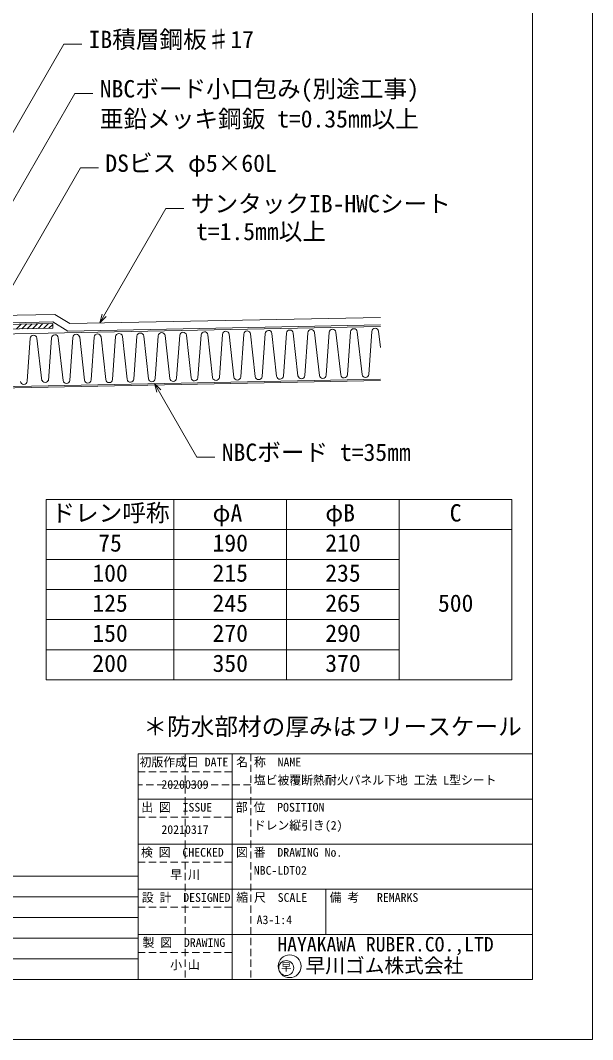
# Model space of a CAD drawing. Units: millimetres, scale not verified. Extents: x -840 to 840, y -594 to 594.
# Drawn here: x 459 to 840, y -594 to 84 of the extents above; entities that cross this region are included whole.
import ezdxf
from ezdxf.enums import TextEntityAlignment as Align

# ---------------------------------------------------------------- set-up
doc = ezdxf.new("R2010")
doc.units = ezdxf.units.MM
doc.header["$LTSCALE"] = 2
doc.linetypes.add('DASHED1', pattern=[1.8, 1.2, -0.6])
for name, color, linetype, lineweight in [('0-1_輪郭線', 2, 'Continuous', 9), ('0-2_図面枠', 7, 'Continuous', 9), ('0-3_文字', 5, 'Continuous', 9), ('0-4_表題欄', 7, 'Continuous', 9), ('0-5_0', 7, 'Continuous', 9), ('0-6_仮想線', 2, 'DASHED1', 9), ('0-A_断熱材', 4, 'Continuous', 9), ('0-B_IBｼｰﾄ', 4, 'Continuous', 9), ('0-C_部材(積層鋼板)', 4, 'Continuous', 9), ('0-E_躯体', 7, 'Continuous', 9), ('1-0_寸法線', 7, 'Continuous', 9)]:
    doc.layers.add(name, color=color, linetype=linetype, lineweight=lineweight)
doc.styles.add('ＭＳ ゴシック', font='')
doc.styles.get('ＭＳ ゴシック').set_extended_font_data('MS Gothic')

# ---------------------------------------------------------------- blocks, each defined once
blk = doc.blocks.new('囲い文字1')
at = {"layer": '0-3_文字'}
for p, q in [((-0.886, -23.463), (-1.001, -23.463)), ((-0.655, -23.063), (-0.77, -23.063)), ((-0.424, -22.663), (-0.539, -22.663)), ((-0.193, -22.263), (-0.309, -22.263)), ((0.038, -21.863), (-0.078, -21.863)), ((0.269, -21.463), (0.153, -21.463)), ((0.5, -21.063), (0.384, -21.063)), ((0.731, -20.663), (0.615, -20.663)), ((0.934, -20.263), (0.846, -20.263)), ((1.022, -20.263), (0.934, -20.263)), ((1.253, -20.663), (1.137, -20.663)), ((1.484, -21.063), (1.368, -21.063)), ((1.715, -21.463), (1.599, -21.463)), ((1.946, -21.863), (1.83, -21.863)), ((2.177, -22.263), (2.061, -22.263)), ((2.408, -22.663), (2.292, -22.663)), ((2.638, -23.063), (2.523, -23.063)), ((2.869, -23.463), (2.754, -23.463)), ((-2.272, -25.863), (-2.387, -25.863)), ((-2.041, -25.463), (-2.156, -25.463)), ((-1.81, -25.063), (-1.925, -25.063)), ((-1.579, -24.663), (-1.694, -24.663)), ((-1.348, -24.263), (-1.463, -24.263)), ((-1.117, -23.863), (-1.232, -23.863)), ((3.1, -23.863), (2.985, -23.863)), ((3.331, -24.263), (3.216, -24.263)), ((3.562, -24.663), (3.447, -24.663)), ((3.793, -25.063), (3.678, -25.063)), ((4.024, -25.463), (3.909, -25.463)), ((4.255, -25.863), (4.14, -25.863))]:
    blk.add_line(p, q, dxfattribs=at)
for points in [[(-2.329, -25.963), (0.934, -20.311), (0.934, -20.111), (-2.502, -26.063)], [(0.934, -20.311), (4.197, -25.963), (4.37, -26.063), (0.934, -20.111)], [(4.197, -25.963), (-2.329, -25.963), (-2.502, -26.063), (4.37, -26.063)]]:
    blk.add_lwpolyline(points, close=True, dxfattribs=at)
at = {"layer": '0-3_文字', "style": 'ＭＳ ゴシック'}
blk.add_text('1', height=3.651, dxfattribs=at).set_placement((-0.301, -26.315), align=Align.BOTTOM_LEFT)
blk = doc.blocks.new('U40')
at = {"layer": '0-5_0', "xscale": 3.446988, "yscale": 3.446988}
blk.add_blockref('囲い文字1', (8.327, 89.667), dxfattribs=at)
blk = doc.blocks.new('囲い文字2')
at = {"layer": '0-3_文字'}
for p, q in [((-14.384, 35.416), (-14.5, 35.416)), ((-14.153, 35.816), (-14.269, 35.816)), ((-13.922, 36.216), (-14.038, 36.216)), ((-13.691, 36.616), (-13.807, 36.616)), ((-13.488, 37.016), (-13.576, 37.016)), ((-13.4, 37.016), (-13.488, 37.016)), ((-13.169, 36.616), (-13.285, 36.616)), ((-12.938, 36.216), (-13.054, 36.216)), ((-12.707, 35.816), (-12.823, 35.816)), ((-12.477, 35.416), (-12.592, 35.416)), ((-16.463, 31.816), (-16.578, 31.816)), ((-16.232, 32.216), (-16.347, 32.216)), ((-16.001, 32.616), (-16.116, 32.616)), ((-15.77, 33.016), (-15.885, 33.016)), ((-15.539, 33.416), (-15.654, 33.416)), ((-15.308, 33.816), (-15.424, 33.816)), ((-15.077, 34.216), (-15.193, 34.216)), ((-14.846, 34.616), (-14.962, 34.616)), ((-14.615, 35.016), (-14.731, 35.016)), ((-12.246, 35.016), (-12.361, 35.016)), ((-12.015, 34.616), (-12.13, 34.616)), ((-11.784, 34.216), (-11.899, 34.216)), ((-11.553, 33.816), (-11.668, 33.816)), ((-11.322, 33.416), (-11.437, 33.416)), ((-11.091, 33.016), (-11.206, 33.016)), ((-10.86, 32.616), (-10.975, 32.616)), ((-10.629, 32.216), (-10.745, 32.216)), ((-10.398, 31.816), (-10.514, 31.816)), ((-16.694, 31.416), (-16.809, 31.416)), ((-10.167, 31.416), (-10.283, 31.416))]:
    blk.add_line(p, q, dxfattribs=at)
for points in [[(-16.751, 31.316), (-13.488, 36.968), (-13.488, 37.168), (-16.925, 31.216)], [(-13.488, 36.968), (-10.225, 31.316), (-10.052, 31.216), (-13.488, 37.168)], [(-10.225, 31.316), (-16.751, 31.316), (-16.925, 31.216), (-10.052, 31.216)]]:
    blk.add_lwpolyline(points, close=True, dxfattribs=at)
at = {"layer": '0-3_文字', "style": 'ＭＳ ゴシック'}
blk.add_text('2', height=3.651, dxfattribs=at).set_placement((-14.724, 30.963), align=Align.BOTTOM_LEFT)
blk = doc.blocks.new('U41')
at = {"layer": '0-5_0', "xscale": 3.446988, "yscale": 3.446988}
blk.add_blockref('囲い文字2', (58.041, -107.772), dxfattribs=at)
blk = doc.blocks.new('囲い文字3')
at = {"layer": '0-3_文字'}
for p, q in [((-5.245, 19.8), (-5.361, 19.8)), ((-5.042, 20.2), (-5.13, 20.2)), ((-4.954, 20.2), (-5.042, 20.2)), ((-4.723, 19.8), (-4.839, 19.8)), ((-7.555, 15.8), (-7.67, 15.8)), ((-7.324, 16.2), (-7.439, 16.2)), ((-7.093, 16.6), (-7.208, 16.6)), ((-6.862, 17), (-6.977, 17)), ((-6.631, 17.4), (-6.746, 17.4)), ((-6.4, 17.8), (-6.515, 17.8)), ((-6.169, 18.2), (-6.284, 18.2)), ((-5.938, 18.6), (-6.054, 18.6)), ((-5.707, 19), (-5.823, 19)), ((-5.476, 19.4), (-5.592, 19.4)), ((-4.492, 19.4), (-4.608, 19.4)), ((-4.261, 19), (-4.377, 19)), ((-4.03, 18.6), (-4.146, 18.6)), ((-3.799, 18.2), (-3.915, 18.2)), ((-3.568, 17.8), (-3.684, 17.8)), ((-3.337, 17.4), (-3.453, 17.4)), ((-3.107, 17), (-3.222, 17)), ((-2.876, 16.6), (-2.991, 16.6)), ((-2.645, 16.2), (-2.76, 16.2)), ((-2.414, 15.8), (-2.529, 15.8)), ((-8.247, 14.6), (-8.363, 14.6)), ((-8.017, 15), (-8.132, 15)), ((-7.786, 15.4), (-7.901, 15.4)), ((-2.183, 15.4), (-2.298, 15.4)), ((-1.952, 15), (-2.067, 15)), ((-1.721, 14.6), (-1.836, 14.6))]:
    blk.add_line(p, q, dxfattribs=at)
for points in [[(-8.305, 14.5), (-5.042, 20.152), (-5.042, 20.352), (-8.478, 14.4)], [(-5.042, 20.152), (-1.779, 14.5), (-1.605, 14.4), (-5.042, 20.352)], [(-1.779, 14.5), (-8.305, 14.5), (-8.478, 14.4), (-1.605, 14.4)]]:
    blk.add_lwpolyline(points, close=True, dxfattribs=at)
at = {"layer": '0-3_文字', "style": 'ＭＳ ゴシック'}
blk.add_text('3', height=3.651, dxfattribs=at).set_placement((-6.277, 14.147), align=Align.BOTTOM_LEFT)
blk = doc.blocks.new('U42')
at = {"layer": '0-5_0', "xscale": 3.446988, "yscale": 3.446988}
blk.add_blockref('囲い文字3', (28.926, -49.807), dxfattribs=at)
blk = doc.blocks.new('囲い文字4')
at = {"layer": '0-3_文字'}
for p, q in [((-5.865, 15.976), (-5.981, 15.976)), ((-5.662, 16.376), (-5.75, 16.376)), ((-5.574, 16.376), (-5.662, 16.376)), ((-5.343, 15.976), (-5.458, 15.976)), ((-8.174, 11.976), (-8.29, 11.976)), ((-7.944, 12.376), (-8.059, 12.376)), ((-7.713, 12.776), (-7.828, 12.776)), ((-7.482, 13.176), (-7.597, 13.176)), ((-7.251, 13.576), (-7.366, 13.576)), ((-7.02, 13.976), (-7.135, 13.976)), ((-6.789, 14.376), (-6.904, 14.376)), ((-6.558, 14.776), (-6.673, 14.776)), ((-6.327, 15.176), (-6.442, 15.176)), ((-6.096, 15.576), (-6.211, 15.576)), ((-5.112, 15.576), (-5.227, 15.576)), ((-4.881, 15.176), (-4.997, 15.176)), ((-4.65, 14.776), (-4.766, 14.776)), ((-4.419, 14.376), (-4.535, 14.376)), ((-4.188, 13.976), (-4.304, 13.976)), ((-3.957, 13.576), (-4.073, 13.576)), ((-3.726, 13.176), (-3.842, 13.176)), ((-3.495, 12.776), (-3.611, 12.776)), ((-3.264, 12.376), (-3.38, 12.376)), ((-3.034, 11.976), (-3.149, 11.976)), ((-8.867, 10.776), (-8.983, 10.776)), ((-8.636, 11.176), (-8.752, 11.176)), ((-8.405, 11.576), (-8.521, 11.576)), ((-2.803, 11.576), (-2.918, 11.576)), ((-2.572, 11.176), (-2.687, 11.176)), ((-2.341, 10.776), (-2.456, 10.776))]:
    blk.add_line(p, q, dxfattribs=at)
for points in [[(-8.925, 10.676), (-5.662, 16.328), (-5.662, 16.528), (-9.098, 10.576)], [(-5.662, 16.328), (-2.398, 10.676), (-2.225, 10.576), (-5.662, 16.528)], [(-2.398, 10.676), (-8.925, 10.676), (-9.098, 10.576), (-2.225, 10.576)]]:
    blk.add_lwpolyline(points, close=True, dxfattribs=at)
at = {"layer": '0-3_文字', "style": 'ＭＳ ゴシック'}
blk.add_text('4', height=3.651, dxfattribs=at).set_placement((-6.897, 10.323), align=Align.BOTTOM_LEFT)
blk = doc.blocks.new('U43')
at = {"layer": '0-5_0', "xscale": 3.446988, "yscale": 3.446988}
blk.add_blockref('囲い文字4', (31.063, -36.626), dxfattribs=at)
blk = doc.blocks.new('T20')
at = {"layer": '0-4_表題欄'}
for p, q in [((0, 0), (0, 137.5)), ((0, 137.5), (900, 137.5)), ((75, 0), (75, 137.5)), ((175, 0), (175, 137.5)), ((250, 0), (250, 137.5)), ((900, 0), (900, 137.5)), ((0, 110), (900, 110)), ((0, 82.5), (900, 82.5)), ((0, 55), (900, 55)), ((0, 27.5), (900, 27.5)), ((0, 0), (900, 0))]:
    blk.add_line(p, q, dxfattribs=at)
for name, p in [('U43', (25.953, 113.75)), ('U42', (25.953, 86.25)), ('U41', (25.953, 58.75)), ('U40', (25.953, 31.25))]:
    blk.add_blockref(name, p, dxfattribs=at)
at = {"layer": '0-4_表題欄', "style": 'ＭＳ ゴシック'}
for s, p in [('符号', (17.895, 3.902)), ('日付', (104.172, 4.044)), ('訂正者', (183.145, 3.939)), ('訂正概要', (535.895, 3.977))]:
    blk.add_text(s, height=14.43, dxfattribs=at).set_placement(p, align=Align.BOTTOM_LEFT)
blk = doc.blocks.new('表題欄(定義)')
at = {"layer": '0-4_表題欄'}
for p, q in [((-21.942, -100.175), (-21.942, -25.175)), ((-21.942, -25.175), (-21.942, -100.175)), ((-21.942, -25.175), (109.308, -25.175)), ((9.308, -25.175), (9.308, -100.175)), ((109.308, -25.175), (109.308, -100.175)), ((-21.942, -40.175), (109.308, -40.175)), ((-21.942, -40.175), (9.308, -40.175)), ((-21.942, -55.175), (109.308, -55.175)), ((-21.942, -70.175), (109.308, -70.175)), ((40.558, -70.175), (40.558, -85.175)), ((-21.942, -85.175), (109.308, -85.175)), ((-21.942, -100.175), (109.308, -100.175))]:
    blk.add_line(p, q, dxfattribs=at)
for centre, radius in [((28.503, -95.777), 3.799), ((27.344, -96.385), 2.487)]:
    blk.add_circle(centre, radius, dxfattribs=at)
at = {"layer": '0-6_仮想線'}
for p, q in [((-6.317, -25.175), (-6.317, -100.175)), ((15.558, -25.175), (15.558, -100.175)), ((-21.942, -31.175), (9.308, -31.175)), ((15.558, -35.487), (-21.942, -35.487)), ((-21.942, -46.175), (9.308, -46.175)), ((-21.942, -61.175), (9.308, -61.175)), ((-21.942, -76.175), (9.308, -76.175)), ((-21.942, -91.175), (9.308, -91.175))]:
    blk.add_line(p, q, dxfattribs=at)
at = {"layer": '0-4_表題欄', "style": 'ＭＳ ゴシック'}
for s, height, p in [('初版作成日 DATE', 2.889, (-21.448, -30.23)), ('名 称  NAME', 2.889, (10.704, -30.23)), ('出 図  ISSUE', 2.889, (-20.913, -45.23)), ('部 位  POSITION', 2.889, (10.552, -45.23)), ('検 図  CHECKED', 2.889, (-20.972, -60.23)), ('図 番  DRAWING No.', 2.889, (10.626, -60.23)), ('設 計  DESIGNED', 2.889, (-20.698, -75.23)), ('縮 尺  SCALE', 2.889, (10.728, -75.23)), ('備 考   REMARKS', 2.889, (41.802, -75.23)), ('製 図  DRAWING', 2.889, (-20.472, -90.23)), ('HAYAKAWA RUBER.CO.,LTD', 4.809, (24.395, -92.314)), ('早', 2.493, (25.658, -98.029)), ('早川ゴム株式会社', 4.809, (33.785, -99.399))]:
    blk.add_text(s, height=height, dxfattribs=at).set_placement(p, align=Align.BOTTOM_LEFT)

msp = doc.modelspace()

# ---------------------------------------------------------------- linework, layer by layer
at = {"layer": '0-1_輪郭線'}
msp.add_lwpolyline([(800, 554), (-800, 554), (-800, -554), (800, -554)], close=True, dxfattribs=at)
at = {"layer": '0-2_図面枠'}
msp.add_lwpolyline([(840, -594), (840, 594), (-840, 594), (-840, -594)], close=True, dxfattribs=at)
at = {"layer": '0-4_表題欄'}
for p, q in [((561.274, -234.726), (561.274, -354.726)), ((636.274, -234.726), (636.274, -354.726)), ((711.274, -234.726), (711.274, -354.726)), ((786.274, -254.726), (476.274, -254.726)), ((711.274, -274.726), (476.274, -274.726)), ((711.274, -294.726), (476.274, -294.726)), ((711.274, -314.726), (476.274, -314.726)), ((711.274, -334.726), (476.274, -334.726))]:
    msp.add_line(p, q, dxfattribs=at)
msp.add_lwpolyline([(476.274, -354.726), (786.274, -354.726), (786.274, -234.726), (476.274, -234.726)], close=True, dxfattribs=at)
at = {"layer": '0-A_断熱材', "color": 7}
for p, q in [((398.094, -125.74), (698.789, -119.703)), ((698.789, -154.71), (398.094, -160.747))]:
    msp.add_line(p, q, dxfattribs=at)
at = {"layer": '0-A_断熱材'}
for p, q in [((465.692, -127.649), (463.663, -156.164)), ((470.198, -127.558), (473.369, -155.969)), ((479.904, -127.364), (477.875, -155.879)), ((484.41, -127.273), (487.581, -155.684)), ((494.115, -127.078), (492.087, -155.593)), ((498.621, -126.988), (501.793, -155.399)), ((508.327, -126.793), (506.299, -155.308)), ((512.833, -126.703), (516.005, -155.113)), ((522.539, -126.508), (520.511, -155.023)), ((527.045, -126.417), (530.216, -154.828)), ((536.751, -126.222), (534.722, -154.738)), ((541.257, -126.132), (544.428, -154.543)), ((550.963, -125.937), (548.934, -154.452)), ((555.469, -125.847), (558.64, -154.257)), ((565.175, -125.652), (563.146, -154.167)), ((569.681, -125.561), (572.852, -153.972)), ((579.387, -125.367), (577.358, -153.882)), ((583.893, -125.276), (587.064, -153.687)), ((593.599, -125.081), (591.57, -153.596)), ((598.104, -124.991), (601.276, -153.402)), ((607.81, -124.796), (605.782, -153.311)), ((612.316, -124.706), (615.488, -153.116)), ((622.022, -124.511), (619.994, -153.026)), ((626.528, -124.42), (629.7, -152.831)), ((636.234, -124.225), (634.206, -152.741)), ((640.74, -124.135), (643.911, -152.546)), ((650.446, -123.94), (648.417, -152.455)), ((654.952, -123.85), (658.123, -152.26)), ((664.658, -123.655), (662.629, -152.17)), ((669.164, -123.564), (672.335, -151.975)), ((678.87, -123.37), (676.841, -151.885)), ((683.376, -123.279), (686.547, -151.69)), ((693.082, -123.084), (691.053, -151.599)), ((697.588, -122.994), (698.789, -133.757))]:
    msp.add_line(p, q, dxfattribs=at)
for centre, start, end in [((652.703, -124.106), 6.50135, 175.79865), ((666.915, -123.821), 6.50135, 175.79865), ((681.127, -123.535), 6.50135, 175.79865), ((695.339, -123.25), 6.50135, 175.79865), ((467.949, -127.815), 6.50135, 175.79865), ((482.161, -127.529), 6.50135, 175.79865), ((496.373, -127.244), 6.50135, 175.79865), ((510.585, -126.959), 6.50135, 175.79865), ((524.796, -126.674), 6.50135, 175.79865), ((539.008, -126.388), 6.50135, 175.79865), ((553.22, -126.103), 6.50135, 175.79865), ((567.432, -125.818), 6.50135, 175.79865), ((581.644, -125.532), 6.50135, 175.79865), ((595.856, -125.247), 6.50135, 175.79865), ((610.068, -124.962), 6.50135, 175.79865), ((624.279, -124.677), 6.50135, 175.79865), ((638.491, -124.391), 6.50135, 175.79865), ((475.618, -154.713), 186.50135, 355.79865), ((489.83, -155.428), 186.50135, 355.79865), ((504.041, -155.142), 186.50135, 355.79865), ((518.253, -154.857), 186.50135, 355.79865), ((532.465, -154.572), 186.50135, 355.79865), ((546.677, -154.286), 186.50135, 355.79865), ((560.889, -154.001), 186.50135, 355.79865), ((575.101, -153.716), 186.50135, 355.79865), ((589.313, -153.431), 186.50135, 355.79865), ((603.525, -153.145), 186.50135, 355.79865), ((617.736, -152.86), 186.50135, 355.79865), ((631.948, -152.575), 186.50135, 355.79865), ((646.16, -152.289), 186.50135, 355.79865), ((660.372, -152.004), 186.50135, 355.79865), ((674.584, -151.719), 186.50135, 355.79865), ((688.796, -151.434), 186.50135, 355.79865), ((461.406, -155.998), 186.50135, 355.79865)]:
    msp.add_arc(centre, 2.263, start, end, dxfattribs=at)
at = {"layer": '0-B_IBｼｰﾄ', "color": 7}
for p, q in [((481.999, -111.719), (358.09, -114.207)), ((481.999, -111.719), (492.143, -117.85)), ((492.143, -117.85), (698.789, -113.702)), ((480.652, -116.747), (358.19, -119.206)), ((480.652, -116.747), (490.795, -122.878)), ((490.795, -122.878), (698.789, -118.703))]:
    msp.add_line(p, q, dxfattribs=at)
at = {"layer": '0-C_部材(積層鋼板)'}
for p, q in [((456.553, -121.399), (459.786, -118.167)), ((460.161, -121.326), (463.394, -118.094)), ((463.769, -121.254), (467.002, -118.022)), ((467.377, -121.181), (470.609, -117.949)), ((470.985, -121.109), (474.217, -117.877)), ((474.593, -121.037), (477.825, -117.804)), ((478.201, -120.964), (480.687, -118.479))]:
    msp.add_line(p, q, dxfattribs=at)
at = {"layer": '0-C_部材(積層鋼板)', "color": 7}
msp.add_lwpolyline([(358.976, -123.357), (480.736, -120.913), (480.672, -117.747), (358.21, -120.206)], dxfattribs=at)
at = {"layer": '0-C_部材(積層鋼板)'}
msp.add_lwpolyline([(480.736, -120.913), (480.672, -117.747), (435.681, -118.65), (435.745, -121.816)], close=True, dxfattribs=at)
at = {"layer": '0-E_躯体'}
msp.add_line((698.789, -155.711), (405.994, -161.588), dxfattribs=at)
at = {"layer": '1-0_寸法線'}
for p, q in [((403.918, -123.456), (495.472, 35.123)), ((495.472, 35.123), (507.472, 35.123)), ((512.043, -117.451), (556.033, -41.258)), ((556.033, -41.258), (568.033, -41.258)), ((548.441, -157.729), (576.649, -206.587)), ((576.649, -206.587), (588.649, -206.587))]:
    msp.add_line(p, q, dxfattribs=at)
for points in [[(379.639, -119.775), (488.011, 67.933), (500.011, 67.933)], [(439.137, -118.327), (499.169, -14.348), (511.169, -14.348)], [(516.286, -113.208), (512.043, -117.451), (513.596, -111.655)], [(552.684, -161.971), (548.441, -157.729), (549.994, -163.524)]]:
    msp.add_lwpolyline(points, dxfattribs=at)

# ---------------------------------------------------------------- block references
at = {"layer": '0-4_表題欄'}
for name, p, xscale, yscale in [('表題欄(定義)', (581.384, -353.65), 2, 2), ('T20', (87.5, -554), 0.5, 0.5)]:
    msp.add_blockref(name, p, dxfattribs=dict(at, xscale=xscale, yscale=yscale))

# ---------------------------------------------------------------- texts
at = {"layer": '0-3_文字', "color": 7, "style": 'ＭＳ ゴシック'}
for s, p in [('IB積層鋼板♯17', (504.551, 61.874)), ('NBCボード小口包み(別途工事)', (512.013, 29.064)), ('亜鉛メッキ鋼鈑 t=0.35㎜以上', (512.013, 9.064)), ('DSビス φ5×60L', (515.709, -20.407)), ('サンタックIB-HWCシート', (572.573, -47.317)), ('t=1.5㎜以上', (576.073, -65.817)), ('NBCボード t=35㎜', (593.19, -212.646)), ('ドレン呼称', (479.759, -252.946)), ('φA', (587.07, -252.946)), ('φB', (662.07, -252.946)), ('C', (744.872, -252.946)), ('75', (510.971, -272.946)), ('190', (587.07, -272.946)), ('210', (662.07, -272.946)), ('100', (507.07, -292.946)), ('215', (587.07, -292.946)), ('235', (662.07, -292.946)), ('125', (507.07, -312.946)), ('245', (587.07, -312.946)), ('265', (662.07, -312.946)), ('500', (737.07, -312.946)), ('150', (507.07, -332.946)), ('270', (587.07, -332.946)), ('290', (662.07, -332.946)), ('200', (507.07, -352.946)), ('350', (587.07, -352.946)), ('370', (662.07, -352.946)), ('＊防水部材の厚みはフリースケール', (541.016, -395.019))]:
    msp.add_text(s, height=11.54, dxfattribs=at).set_placement(p, align=Align.BOTTOM_LEFT)
at = {"layer": '0-4_表題欄', "style": 'ＭＳ ゴシック'}
for s, p in [('塩ビ被覆断熱耐火パネル下地 工法 L型シート', (614.5, -426.11)), ('20200309', (553.002, -428.937)), ('20210317', (553.002, -458.937)), ('ドレン縦引き(2)', (614.5, -456.11)), ('早 川', (558.907, -488.937)), ('NBC-LDT02', (614.5, -486.11)), ('A3-1:4', (616.399, -518.937)), ('小 山', (558.907, -548.937))]:
    msp.add_text(s, height=5.777, dxfattribs=at).set_placement(p, align=Align.BOTTOM_LEFT)

doc.saveas('drawing.dxf')
